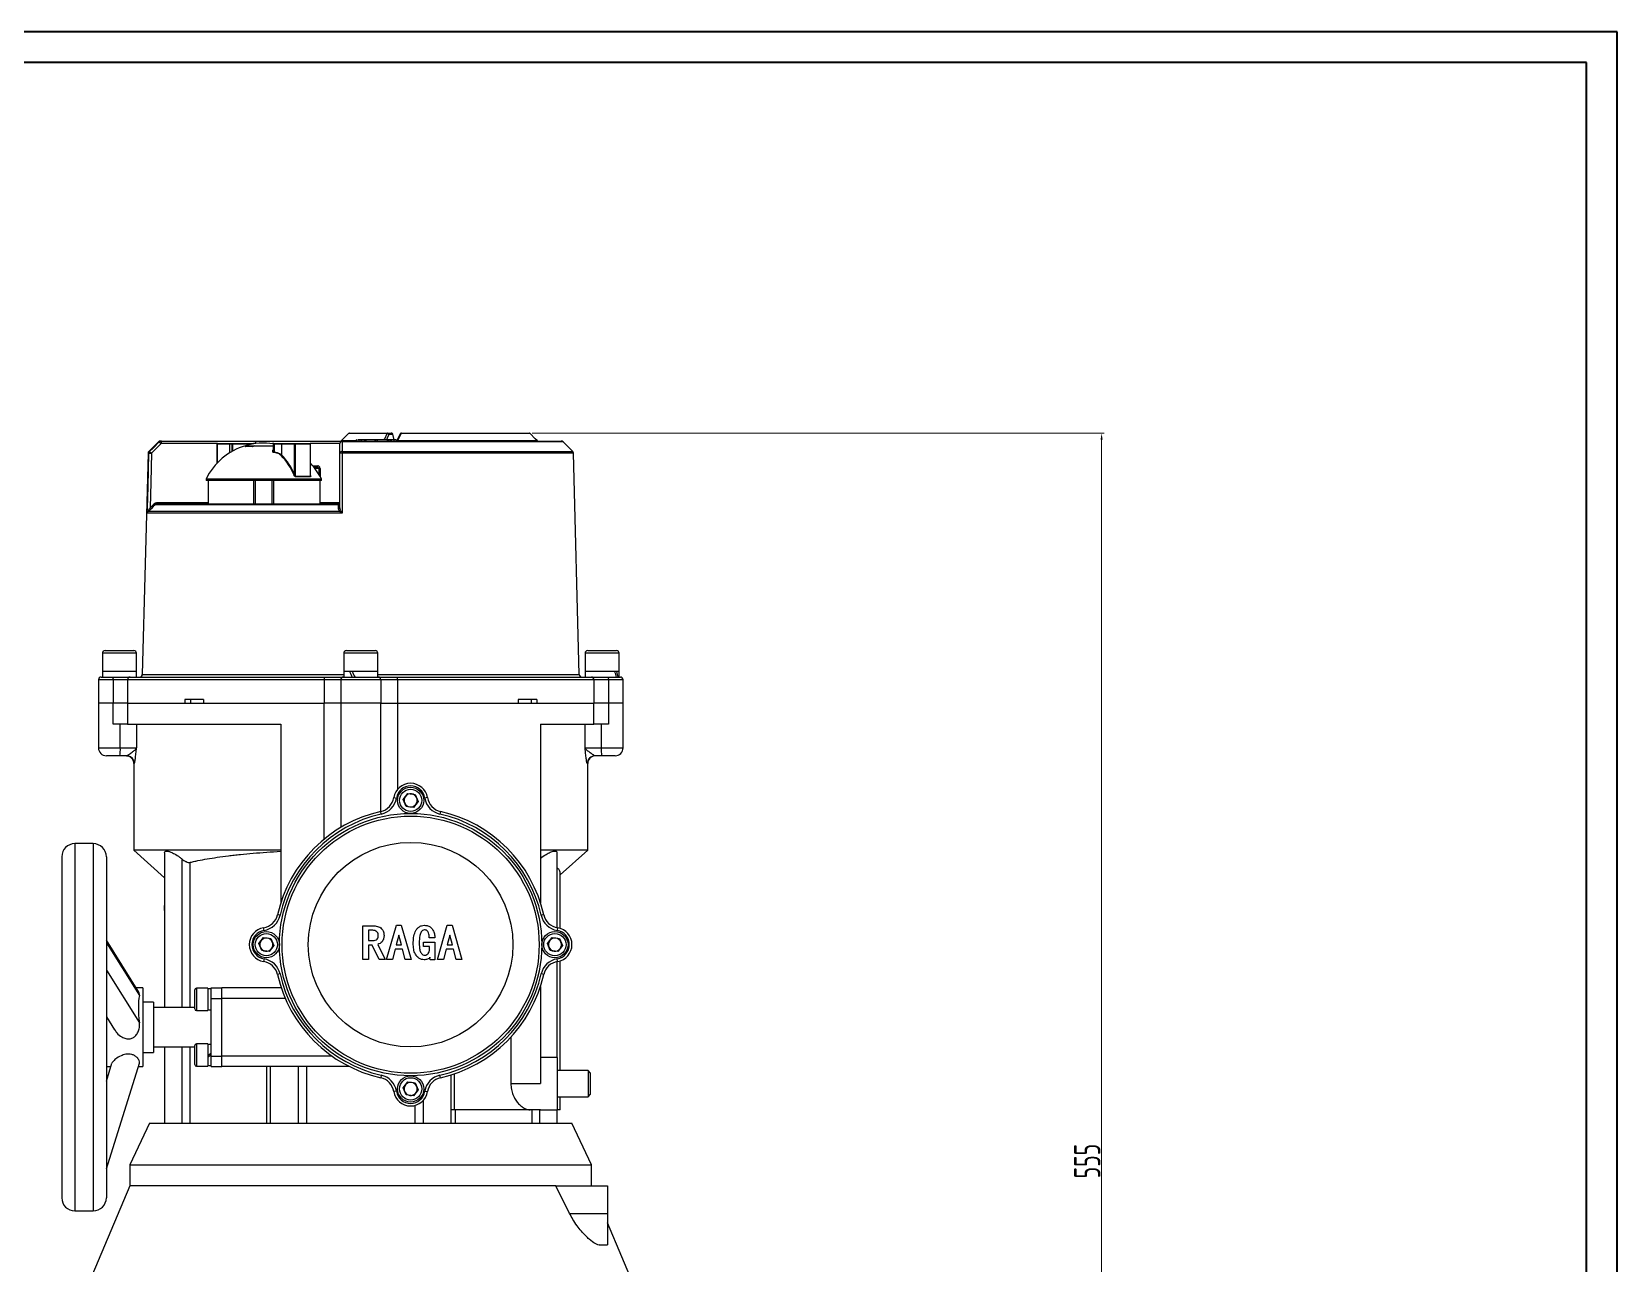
# Model space of a CAD drawing. Header units: millimetres. Extents: x 284 to 3312, y -237 to 1155.
# Drawn here: x 2708 to 3312, y 685 to 1155 of the extents above; entities that cross this region are included whole.
import ezdxf

# ---------------------------------------------------------------- set-up
doc = ezdxf.new("R2010")
doc.units = ezdxf.units.MM
for name, color, linetype, lineweight in [('AM_BOR', 7, 'Continuous', 50), ('标注', 3, 'Continuous', 13), ('粗实线', 7, 'Continuous', 40)]:
    doc.layers.add(name, color=color, linetype=linetype, lineweight=lineweight)
doc.styles.add('工程字', font='gbenor.shx', dxfattribs={"width": 0.707, "bigfont": 'hztxt.shx'})
doc.dimstyles.new('AM_GB$0', dxfattribs={"dimtxt": 3.5, "dimasz": 2.5, "dimexe": 1, "dimexo": 1, "dimgap": 0.5, "dimtad": 1, "dimdsep": 46, "dimtxsty": '工程字', "dimcen": 0, "dimclrd": 256, "dimclre": 256, "dimclrt": 2, "dimadec": 0, "dimazin": 2, "dimtp": 0.1, "dimtm": 0.1, "dimtfac": 0.71, "dimtmove": 0, "dimatfit": 3, "dimfxl": 0, "dimlwd": -1, "dimlwe": -1, "dimarcsym": 0})

# ---------------------------------------------------------------- blocks, each defined once
blk = doc.blocks.new('rja1')
at = {"layer": '粗实线'}
for p, q in [((2694.33, 1073), (1854.33, 1073)), ((2694.33, 479), (2694.33, 1073)), ((2689.33, 1068), (1879.33, 1068)), ((2689.33, 484), (2689.33, 1068))]:
    blk.add_line(p, q, dxfattribs=at)
blk = doc.blocks.new('*D21')
at = {"layer": 'Defpoints', "color": 0}
for p in [(2897.8, 1002.3), (3046.45, 447.33), (3115.87, 447.33)]:
    blk.add_point(p, dxfattribs=at)
at = {"layer": '标注', "transparency": 16777216}
for p, q in [((2898.8, 1002.3), (3116.87, 1002.3)), ((3115.87, 999.8), (3115.87, 449.83)), ((3047.45, 447.33), (3116.87, 447.33))]:
    blk.add_line(p, q, dxfattribs=at)
for points in [[(3115.46, 999.8), (3116.29, 999.8), (3115.87, 1002.3)], [(3115.46, 449.83), (3116.29, 449.83), (3115.87, 447.33)]]:
    blk.add_solid(points, dxfattribs=at)
at = {"layer": '标注', "color": 2, "transparency": 16777216, "insert": (3110.37, 724.82), "char_height": 3.5, "attachment_point": 5, "rotation": 90, "style": '工程字'}
blk.add_mtext('{\\H2.85714x;555}', dxfattribs=at)

msp = doc.modelspace()

# ---------------------------------------------------------------- linework, layer by layer
at = {"color": 7, "linetype": 'Continuous', "lineweight": 25}
for p, q in [((2756.327, 999.041), (2752.659, 995.374)), ((2756.651, 999.041), (2756.327, 999.041)), ((2756.651, 999.041), (2757.355, 998.334)), ((2757.034, 999.334), (2757.355, 999.334)), ((2757.355, 999.334), (2757.355, 998.334)), ((2757.355, 999.334), (2793.452, 999.334)), ((2778.802, 998.334), (2757.355, 998.334)), ((2778.602, 998.134), (2778.602, 990.834)), ((2778.602, 998.134), (2778.66, 998.134)), ((2783.593, 998.134), (2778.66, 998.134)), ((2778.66, 998.134), (2778.66, 990.896)), ((2778.802, 998.334), (2783.734, 998.334)), ((2783.415, 998.372), (2783.415, 998.334)), ((2783.593, 994.906), (2783.593, 998.134)), ((2784.355, 998.134), (2783.593, 998.134)), ((2783.734, 998.334), (2784.555, 998.334)), ((2784.355, 998.134), (2784.355, 995.357)), ((2784.355, 998.134), (2784.549, 998.134)), ((2784.549, 998.134), (2784.549, 995.412)), ((2791.928, 998.134), (2784.549, 998.134)), ((2784.555, 998.334), (2792.585, 998.334)), ((2785.036, 998.372), (2785.036, 998.334)), ((2785.361, 998.334), (2785.361, 998.372)), ((2787.023, 998.334), (2787.023, 998.372)), ((2789.452, 997.534), (2789.452, 997.531)), ((2789.452, 997.534), (2800.119, 997.534)), ((2789.452, 997.531), (2790.295, 997.531)), ((2790.295, 997.199), (2790.295, 997.531)), ((2793.167, 998.334), (2792.585, 998.334)), ((2793.123, 997.531), (2800.119, 997.531)), ((2793.452, 999.334), (2826.452, 999.334)), ((2793.452, 998.371), (2793.452, 999.334)), ((2800.319, 998.334), (2799.738, 998.334)), ((2800.119, 998.134), (2800.119, 995.542)), ((2800.123, 998.134), (2800.119, 998.134)), ((2800.123, 995.412), (2800.123, 998.134)), ((2800.123, 998.134), (2800.376, 998.134)), ((2800.319, 998.334), (2800.323, 998.334)), ((2800.323, 998.334), (2803.442, 998.334)), ((2800.376, 998.134), (2800.376, 995.109)), ((2803.301, 998.134), (2800.376, 998.134)), ((2808.234, 998.134), (2803.301, 998.134)), ((2803.301, 993.954), (2803.301, 998.134)), ((2803.442, 998.334), (2808.375, 998.334)), ((2804.111, 998.372), (2804.111, 998.334)), ((2804.644, 998.334), (2804.644, 998.372)), ((2805.06, 998.372), (2805.06, 998.334)), ((2806.986, 998.372), (2806.986, 998.334)), ((2807.331, 998.334), (2807.331, 998.372)), ((2808.234, 986.422), (2808.234, 998.134)), ((2808.234, 998.134), (2808.487, 998.134)), ((2808.375, 998.334), (2814.103, 998.334)), ((2814.268, 998.134), (2808.487, 998.134)), ((2808.487, 998.134), (2808.487, 985.851)), ((2808.608, 998.334), (2808.608, 998.372)), ((2808.701, 998.372), (2808.701, 998.334)), ((2811.069, 998.334), (2811.069, 998.372)), ((2825.452, 998.334), (2814.103, 998.334)), ((2814.268, 985.851), (2814.268, 998.134)), ((2814.268, 998.134), (2814.303, 998.134)), ((2814.303, 985.982), (2814.303, 998.134)), ((2825.452, 994.667), (2825.452, 998.334)), ((2828.806, 1002.188), (2826.099, 999.481)), ((2826.099, 999.481), (2831.665, 999.481)), ((2910.577, 999.041), (2826.387, 999.041)), ((2826.452, 999.334), (2909.87, 999.334)), ((2843.571, 1002.188), (2828.806, 1002.188)), ((2829.159, 1002.334), (2843.773, 1002.334)), ((2831.665, 999.834), (2831.665, 999.334)), ((2831.844, 999.834), (2831.665, 999.834)), ((2832.303, 999.834), (2832.303, 999.334)), ((2833.069, 999.834), (2833.069, 999.334)), ((2833.771, 999.834), (2833.069, 999.834)), ((2833.771, 999.834), (2833.771, 999.334)), ((2834.793, 999.834), (2833.771, 999.834)), ((2834.793, 999.834), (2834.793, 999.334)), ((2835.175, 999.834), (2834.793, 999.834)), ((2835.175, 999.834), (2835.175, 999.334)), ((2835.431, 999.834), (2835.175, 999.834)), ((2835.431, 999.834), (2835.431, 999.334)), ((2835.495, 999.834), (2835.44, 999.834)), ((2838.75, 999.834), (2838.75, 999.334)), ((2839.069, 999.834), (2839.069, 999.334)), ((2839.707, 999.834), (2839.069, 999.834)), ((2839.707, 999.834), (2839.707, 999.334)), ((2843.473, 999.834), (2839.707, 999.834)), ((2841.652, 999.897), (2841.652, 999.834)), ((2843.473, 999.834), (2843.473, 999.334)), ((2843.773, 1002.334), (2845.066, 1002.334)), ((2843.856, 999.834), (2843.856, 999.334)), ((2844.558, 999.834), (2843.856, 999.834)), ((2845.652, 1001.834), (2844.206, 1001.834)), ((2844.558, 999.834), (2844.558, 999.334)), ((2845.005, 999.834), (2844.558, 999.834)), ((2845.005, 999.834), (2845.005, 999.334)), ((2846.12, 999.834), (2845.652, 1001.834)), ((2846.142, 999.88), (2845.674, 1001.88)), ((2846.026, 999.834), (2846.026, 999.334)), ((2846.919, 999.834), (2846.026, 999.834)), ((2846.157, 999.834), (2846.145, 999.88)), ((2846.919, 999.834), (2846.919, 999.334)), ((2848.524, 1002.056), (2847.301, 999.618)), ((2847.46, 999.481), (2900.683, 999.481)), ((2897.966, 1002.188), (2848.82, 1002.188)), ((2848.97, 1002.334), (2897.614, 1002.334)), ((2897.966, 1002.189), (2897.966, 1002.188)), ((2914.245, 995.374), (2910.577, 999.041)), ((2752.367, 994.693), (2750.157, 910.308)), ((2752.677, 994.693), (2752.367, 994.693)), ((2752.659, 995.374), (2752.969, 995.374)), ((2752.677, 994.693), (2753.673, 994.667)), ((2752.969, 995.374), (2753.673, 994.667)), ((2800.125, 995.704), (2800.123, 995.412)), ((2825.452, 973.859), (2825.452, 994.667)), ((2914.538, 994.693), (2826.365, 994.693)), ((2826.39, 995.374), (2914.245, 995.374)), ((2916.747, 910.308), (2914.538, 994.693)), ((2808.487, 985.851), (2814.268, 985.851)), ((2814.288, 985.755), (2808.501, 985.755)), ((2815.1, 989.834), (2817.018, 989.834)), ((2815.602, 989.334), (2816.65, 989.334)), ((2817.531, 988.834), (2815.99, 988.834)), ((2817.531, 988.834), (2817.913, 988.834)), ((2817.531, 986.54), (2817.531, 988.834)), ((2817.913, 988.834), (2817.913, 985.872)), ((2774.452, 984.834), (2774.452, 984.334)), ((2780.896, 984.834), (2774.452, 984.834)), ((2780.896, 984.334), (2774.452, 984.334)), ((2775.281, 984.334), (2775.281, 975.334)), ((2775.289, 984.334), (2775.289, 975.334)), ((2818.452, 984.834), (2780.896, 984.834)), ((2818.452, 984.334), (2780.896, 984.334)), ((2792.664, 975.334), (2792.664, 984.334)), ((2793.252, 984.334), (2793.252, 975.334)), ((2799.652, 975.334), (2799.652, 984.334)), ((2800.24, 984.334), (2800.24, 975.334)), ((2817.952, 975.334), (2817.952, 984.334)), ((2818.452, 984.334), (2818.452, 984.834)), ((2753.126, 973.859), (2754.671, 975.395)), ((2753.126, 973.859), (2753.478, 973.506)), ((2754.671, 975.395), (2755.022, 975.041)), ((2824.99, 975.041), (2755.022, 975.041)), ((2755.738, 975.834), (2755.738, 975.334)), ((2755.738, 975.834), (2775.281, 975.834)), ((2755.738, 975.334), (2824.952, 975.334)), ((2817.913, 975.834), (2825.452, 975.834)), ((2826.365, 971.855), (2752.077, 971.855)), ((2752.465, 972.536), (2825.358, 972.536)), ((2735.952, 919.434), (2741.452, 919.434)), ((2741.452, 919.434), (2746.952, 919.434)), ((2827.952, 919.434), (2838.952, 919.434)), ((2919.952, 919.434), (2930.952, 919.434)), ((2734.952, 918.434), (2734.952, 911.434)), ((2741.452, 918.434), (2734.952, 918.434)), ((2747.952, 918.434), (2741.452, 918.434)), ((2747.952, 911.434), (2747.952, 918.434)), ((2826.952, 918.434), (2826.952, 911.434)), ((2839.952, 918.434), (2826.952, 918.434)), ((2839.952, 911.434), (2839.952, 918.434)), ((2918.952, 918.434), (2918.952, 911.434)), ((2931.952, 918.434), (2918.952, 918.434)), ((2931.952, 911.434), (2931.952, 918.434)), ((2733.452, 908.334), (2733.452, 899.334)), ((2739.05, 908.334), (2733.452, 908.334)), ((2734.452, 909.334), (2739.35, 909.334)), ((2741.452, 911.434), (2734.952, 911.434)), ((2735.012, 911.434), (2735.012, 909.334)), ((2744.55, 908.334), (2739.05, 908.334)), ((2739.05, 908.334), (2739.05, 899.334)), ((2739.35, 909.334), (2745.538, 909.334)), ((2747.952, 911.434), (2741.452, 911.434)), ((2819.436, 908.334), (2744.55, 908.334)), ((2744.55, 908.334), (2744.55, 899.334)), ((2745.538, 909.334), (2819.592, 909.334)), ((2747.892, 909.334), (2747.892, 911.434)), ((2750.157, 910.308), (2827.012, 910.308)), ((2825.821, 908.334), (2819.436, 908.334)), ((2819.436, 908.334), (2819.436, 899.334)), ((2819.592, 909.334), (2826.775, 909.334)), ((2841.083, 908.334), (2825.821, 908.334)), ((2825.821, 908.334), (2825.821, 899.334)), ((2826.775, 909.334), (2840.129, 909.334)), ((2839.952, 911.434), (2826.952, 911.434)), ((2827.012, 911.434), (2827.012, 909.334)), ((2839.892, 909.334), (2839.892, 911.434)), ((2839.892, 910.308), (2916.747, 910.308)), ((2840.129, 909.334), (2847.312, 909.334)), ((2841.083, 908.334), (2841.083, 899.334)), ((2847.468, 908.334), (2841.083, 908.334)), ((2847.312, 909.334), (2921.366, 909.334)), ((2847.468, 908.334), (2847.468, 899.334)), ((2922.354, 908.334), (2847.468, 908.334)), ((2931.952, 911.434), (2918.952, 911.434)), ((2919.012, 911.434), (2919.012, 909.334)), ((2921.366, 909.334), (2927.554, 909.334)), ((2922.354, 908.334), (2922.354, 899.334)), ((2927.854, 908.334), (2922.354, 908.334)), ((2927.554, 909.334), (2932.452, 909.334)), ((2927.854, 908.334), (2927.854, 899.334)), ((2933.452, 908.334), (2927.854, 908.334)), ((2931.892, 909.334), (2931.892, 911.434)), ((2933.452, 899.334), (2933.452, 908.334)), ((2766.375, 900.834), (2766.375, 899.334)), ((2773.446, 900.834), (2766.375, 900.834)), ((2768.5, 900.834), (2768.5, 899.334)), ((2773.446, 900.834), (2773.446, 899.334)), ((2893.458, 900.834), (2893.458, 899.334)), ((2900.529, 900.834), (2893.458, 900.834)), ((2898.404, 900.834), (2898.404, 899.334)), ((2900.529, 900.834), (2900.529, 899.334)), ((2733.452, 899.334), (2733.452, 882.334)), ((2739.05, 899.334), (2733.452, 899.334)), ((2744.55, 899.334), (2739.05, 899.334)), ((2739.05, 891.334), (2739.05, 899.334)), ((2744.55, 899.334), (2766.375, 899.334)), ((2744.55, 899.334), (2744.55, 891.334)), ((2744.55, 899.334), (2819.436, 899.334)), ((2773.446, 899.334), (2819.436, 899.334)), ((2825.821, 899.334), (2819.436, 899.334)), ((2819.436, 847.508), (2819.436, 899.334)), ((2841.083, 899.334), (2825.821, 899.334)), ((2825.821, 899.334), (2825.821, 851.997)), ((2841.083, 899.334), (2847.468, 899.334)), ((2841.083, 858.076), (2841.083, 899.334)), ((2847.468, 899.334), (2893.458, 899.334)), ((2847.468, 899.334), (2922.354, 899.334)), ((2847.468, 899.334), (2847.468, 866.507)), ((2900.529, 899.334), (2922.354, 899.334)), ((2927.854, 899.334), (2922.354, 899.334)), ((2922.354, 891.334), (2922.354, 899.334)), ((2933.452, 899.334), (2927.854, 899.334)), ((2927.854, 899.334), (2927.854, 891.334)), ((2933.452, 882.334), (2933.452, 899.334)), ((2744.55, 891.334), (2739.05, 891.334)), ((2741.774, 882.334), (2741.774, 891.334)), ((2744.55, 891.334), (2802.952, 891.334)), ((2747.947, 891.334), (2747.947, 882.334)), ((2802.952, 891.334), (2802.952, 823.264)), ((2901.952, 891.334), (2901.952, 823.264)), ((2901.952, 891.334), (2922.354, 891.334)), ((2918.957, 882.334), (2918.957, 891.334)), ((2927.854, 891.334), (2922.354, 891.334)), ((2925.13, 891.334), (2925.13, 882.334)), ((2733.452, 882.334), (2741.774, 882.334)), ((2741.654, 879.334), (2736.452, 879.334)), ((2744.105, 879.334), (2741.654, 879.334)), ((2741.774, 882.334), (2747.947, 882.334)), ((2918.957, 882.334), (2925.13, 882.334)), ((2925.251, 879.334), (2922.799, 879.334)), ((2925.13, 882.334), (2933.452, 882.334)), ((2930.452, 879.334), (2925.251, 879.334)), ((2746.952, 876.334), (2746.952, 843.334)), ((2747.1, 876.334), (2746.952, 876.334)), ((2919.952, 876.334), (2919.804, 876.334)), ((2919.952, 843.334), (2919.952, 876.334)), ((2849.59, 862.714), (2851.35, 865.002)), ((2851.35, 865.002), (2854.212, 864.623)), ((2854.212, 864.623), (2855.314, 861.955)), ((2846.036, 863.372), (2847.023, 863.212)), ((2850.693, 860.046), (2849.59, 862.714)), ((2853.555, 859.666), (2850.693, 860.046)), ((2855.314, 861.955), (2853.555, 859.666)), ((2858.869, 863.372), (2857.882, 863.212)), ((2841.264, 857.092), (2841.045, 858.068)), ((2863.86, 858.068), (2863.64, 857.092)), ((2719.452, 840.834), (2719.452, 775.834)), ((2731.452, 845.834), (2724.452, 845.834)), ((2724.452, 845.834), (2724.452, 775.834)), ((2731.452, 845.834), (2731.452, 775.834)), ((2736.452, 840.834), (2736.452, 775.834)), ((2746.952, 843.334), (2758.623, 832.854)), ((2802.952, 843.334), (2746.952, 843.334)), ((2758.623, 842.236), (2758.623, 783.334)), ((2919.952, 843.334), (2901.952, 843.334)), ((2908.281, 813.788), (2908.281, 842.248)), ((2909.452, 833.906), (2919.952, 843.334)), ((2765.278, 840.004), (2765.278, 783.334)), ((2768.231, 838.648), (2768.231, 783.334)), ((2909.452, 813.519), (2909.452, 834.822)), ((2802.695, 818.522), (2801.719, 818.742)), ((2903.186, 818.742), (2902.21, 818.522)), ((2794.59, 807.714), (2796.35, 810.002)), ((2796.35, 810.002), (2799.212, 809.623)), ((2796.574, 812.764), (2796.415, 813.751)), ((2834.195, 801.701), (2834.195, 814.55)), ((2834.195, 814.55), (2838.026, 814.55)), ((2837.659, 812.81), (2836.404, 812.81)), ((2836.404, 812.81), (2836.404, 808.85)), ((2843.318, 801.701), (2847.016, 814.696)), ((2847.962, 810.882), (2846.989, 807.316)), ((2847.016, 814.696), (2848.908, 814.696)), ((2848.944, 807.316), (2847.962, 810.882)), ((2848.908, 814.696), (2852.618, 801.701)), ((2862.734, 801.701), (2866.432, 814.696)), ((2867.377, 810.882), (2866.404, 807.316)), ((2866.432, 814.696), (2868.324, 814.696)), ((2868.36, 807.316), (2867.377, 810.882)), ((2868.324, 814.696), (2872.033, 801.701)), ((2904.59, 807.714), (2906.35, 810.002)), ((2906.35, 810.002), (2909.212, 809.623)), ((2908.49, 813.751), (2908.33, 812.764)), ((2748.851, 789.274), (2736.452, 809.091)), ((2736.452, 808.037), (2749.049, 787.904)), ((2795.693, 805.046), (2794.59, 807.714)), ((2798.555, 804.666), (2795.693, 805.046)), ((2800.314, 806.955), (2798.555, 804.666)), ((2799.212, 809.623), (2800.314, 806.955)), ((2836.404, 808.85), (2838.098, 808.85)), ((2837.841, 807.109), (2836.404, 807.109)), ((2836.404, 807.109), (2836.404, 801.701)), ((2840.472, 801.701), (2837.841, 807.109)), ((2839.912, 807.404), (2842.689, 801.701)), ((2846.575, 805.573), (2845.552, 801.701)), ((2849.35, 805.573), (2846.575, 805.573)), ((2846.989, 807.316), (2848.944, 807.316)), ((2850.373, 801.701), (2849.35, 805.573)), ((2857.411, 806.596), (2857.411, 808.339)), ((2857.411, 808.339), (2861.666, 808.339)), ((2859.675, 806.596), (2857.411, 806.596)), ((2861.666, 809.886), (2859.529, 809.886)), ((2859.675, 805.97), (2859.675, 806.596)), ((2861.666, 808.339), (2861.666, 801.555)), ((2865.991, 805.573), (2864.967, 801.701)), ((2868.765, 805.573), (2865.991, 805.573)), ((2866.404, 807.316), (2868.36, 807.316)), ((2869.788, 801.701), (2868.765, 805.573)), ((2905.693, 805.046), (2904.59, 807.714)), ((2908.555, 804.666), (2905.693, 805.046)), ((2910.314, 806.955), (2908.555, 804.666)), ((2909.212, 809.623), (2910.314, 806.955)), ((2796.574, 801.905), (2796.415, 800.918)), ((2836.404, 801.701), (2834.195, 801.701)), ((2842.689, 801.701), (2840.472, 801.701)), ((2845.552, 801.701), (2843.318, 801.701)), ((2852.618, 801.701), (2850.373, 801.701)), ((2859.929, 801.555), (2859.802, 802.578)), ((2861.666, 801.555), (2859.929, 801.555)), ((2864.967, 801.701), (2862.734, 801.701)), ((2872.033, 801.701), (2869.788, 801.701)), ((2908.281, 764.334), (2908.281, 800.88)), ((2908.49, 800.918), (2908.33, 801.905)), ((2909.452, 759.334), (2909.452, 801.15)), ((2736.452, 797.645), (2749.049, 777.512)), ((2802.695, 796.146), (2801.719, 795.927)), ((2903.186, 795.927), (2902.21, 796.146)), ((2750.403, 790.834), (2747.875, 790.834)), ((2750.403, 790.834), (2750.403, 775.834)), ((2770.152, 782.816), (2770.152, 790.066)), ((2775.152, 790.691), (2770.777, 790.691)), ((2770.777, 790.691), (2770.777, 782.191)), ((2775.152, 790.691), (2775.152, 782.191)), ((2776.452, 790.441), (2775.152, 790.441)), ((2776.452, 786.834), (2776.452, 790.834)), ((2776.452, 790.834), (2780.452, 790.834)), ((2776.452, 764.834), (2776.452, 786.834)), ((2776.452, 786.834), (2780.452, 786.834)), ((2780.452, 786.834), (2780.452, 790.834)), ((2803.139, 790.834), (2780.452, 790.834)), ((2780.452, 764.834), (2780.452, 786.834)), ((2804.664, 786.834), (2780.452, 786.834)), ((2901.952, 791.405), (2901.952, 754.334)), ((2736.452, 779.846), (2739.56, 774.878)), ((2754.452, 785.396), (2750.403, 785.396)), ((2754.452, 785.396), (2754.452, 775.834)), ((2770.152, 783.334), (2754.452, 783.334)), ((2770.777, 782.191), (2775.152, 782.191)), ((2775.152, 782.441), (2776.452, 782.441)), ((2719.452, 775.834), (2719.452, 710.834)), ((2724.452, 775.834), (2724.452, 705.834)), ((2731.452, 775.834), (2731.452, 705.834)), ((2736.452, 775.834), (2736.452, 710.834)), ((2750.403, 775.834), (2750.403, 760.834)), ((2754.452, 775.834), (2754.452, 766.273)), ((2754.452, 768.334), (2770.152, 768.334)), ((2758.623, 768.334), (2758.623, 739.334)), ((2765.278, 768.334), (2765.278, 739.334)), ((2768.231, 768.334), (2768.231, 739.334)), ((2770.152, 761.603), (2770.152, 768.853)), ((2775.152, 769.478), (2770.777, 769.478)), ((2770.777, 769.478), (2770.777, 760.978)), ((2775.152, 769.478), (2775.152, 760.978)), ((2776.452, 769.228), (2775.152, 769.228)), ((2890.689, 772.093), (2890.689, 754.334)), ((2736.452, 755.313), (2738.571, 762.087)), ((2736.452, 721.821), (2749.049, 762.087)), ((2750.403, 766.273), (2754.452, 766.273)), ((2775.152, 765.228), (2776.452, 765.978)), ((2776.452, 765.228), (2775.152, 764.477)), ((2776.452, 764.834), (2780.452, 764.834)), ((2776.452, 760.834), (2776.452, 764.834)), ((2780.452, 760.834), (2780.452, 764.834)), ((2822.49, 764.834), (2780.452, 764.834)), ((2908.452, 764.334), (2901.952, 764.334)), ((2908.452, 754.334), (2908.452, 764.334)), ((2736.452, 760.834), (2738.18, 760.834)), ((2748.658, 760.834), (2750.403, 760.834)), ((2770.777, 760.978), (2775.152, 760.978)), ((2775.152, 761.228), (2776.452, 761.228)), ((2776.452, 760.834), (2780.452, 760.834)), ((2829.177, 760.834), (2780.452, 760.834)), ((2797.446, 760.834), (2797.446, 739.334)), ((2798.942, 760.834), (2798.942, 739.334)), ((2809.622, 760.834), (2809.622, 739.334)), ((2812.794, 760.834), (2812.794, 739.334)), ((2841.264, 757.577), (2841.045, 756.601)), ((2863.86, 756.601), (2863.64, 757.577)), ((2867.962, 744.334), (2867.962, 757.701)), ((2869.025, 758.046), (2869.025, 744.334)), ((2920.14, 759.334), (2908.452, 759.334)), ((2920.952, 758.522), (2920.14, 759.334)), ((2920.14, 759.334), (2920.14, 749.334)), ((2920.952, 758.522), (2920.952, 750.146)), ((2847.023, 751.456), (2846.036, 751.297)), ((2849.59, 752.714), (2851.35, 755.002)), ((2850.693, 750.046), (2849.59, 752.714)), ((2853.555, 749.666), (2850.693, 750.046)), ((2851.35, 755.002), (2854.212, 754.623)), ((2855.314, 751.955), (2853.555, 749.666)), ((2854.212, 754.623), (2855.314, 751.955)), ((2857.882, 751.456), (2858.869, 751.297)), ((2890.689, 754.334), (2901.952, 754.334)), ((2908.452, 744.334), (2908.452, 754.334)), ((2920.14, 749.334), (2920.952, 750.146)), ((2854.11, 746.049), (2854.11, 739.334)), ((2857.282, 747.984), (2857.282, 739.334)), ((2867.962, 739.334), (2867.962, 744.334)), ((2869.025, 744.334), (2867.962, 744.334)), ((2898.074, 744.334), (2869.025, 744.334)), ((2869.459, 744.334), (2869.459, 739.334)), ((2901.952, 744.334), (2898.074, 744.334)), ((2898.673, 744.334), (2898.673, 739.334)), ((2901.627, 744.334), (2901.627, 739.334)), ((2901.952, 744.334), (2908.452, 744.334)), ((2908.281, 739.334), (2908.281, 744.334)), ((2908.452, 749.334), (2920.14, 749.334)), ((2909.452, 744.334), (2908.452, 744.334)), ((2909.452, 744.334), (2909.452, 749.334)), ((2752.952, 739.334), (2745.452, 723.334)), ((2752.952, 739.334), (2913.952, 739.334)), ((2921.452, 723.334), (2913.952, 739.334)), ((2745.452, 723.334), (2745.452, 715.334)), ((2745.452, 723.334), (2921.452, 723.334)), ((2921.452, 715.334), (2921.452, 723.334)), ((2745.452, 715.334), (2728.452, 675.334)), ((2907.85, 715.334), (2745.452, 715.334)), ((2913.078, 704.834), (2907.85, 715.334)), ((2907.85, 715.334), (2927.452, 715.334)), ((2927.452, 715.334), (2927.452, 704.834)), ((2724.452, 705.834), (2731.452, 705.834)), ((2913.078, 704.834), (2927.452, 704.834)), ((2927.452, 704.834), (2927.452, 692.834)), ((2938.452, 675.334), (2927.452, 701.217)), ((2924.509, 692.834), (2927.452, 692.834))]:
    msp.add_line(p, q, dxfattribs=at)
at = {"color": 7, "linetype": 'Continuous', "lineweight": 25, "flags": 128}
for points in [[(2752.969, 995.374), (2754.386, 996.785), (2756.651, 999.041)], [(2757.355, 998.334), (2755.564, 996.551), (2753.673, 994.667)], [(2808.487, 998.134), (2808.485, 998.173), (2808.478, 998.211), (2808.468, 998.245), (2808.454, 998.276), (2808.437, 998.301), (2808.418, 998.319), (2808.397, 998.33), (2808.375, 998.334)], [(2826.387, 999.041), (2826.389, 997.63), (2826.39, 995.374)], [(2842.391, 999.834), (2842.568, 1000.187), (2843.571, 1002.188)], [(2844.206, 1001.834), (2843.517, 1000.461), (2843.203, 999.834)], [(2845.596, 1002.066), (2845.596, 1002.067), (2845.596, 1002.067)], [(2848.82, 1002.188), (2848.465, 1001.482), (2847.46, 999.481)], [(2900.683, 999.481), (2899.974, 1000.187), (2897.966, 1002.188)], [(2752.077, 971.855), (2752.129, 973.854), (2752.34, 981.851), (2752.677, 994.693)], [(2753.673, 994.667), (2753.383, 983.649), (2753.126, 973.859)], [(2826.365, 994.693), (2826.365, 992.694), (2826.365, 984.696), (2826.365, 971.855)], [(2755.022, 975.041), (2754.313, 974.336), (2753.478, 973.506)], [(2824.989, 973.506), (2824.99, 974.211), (2824.99, 975.041)], [(2739.05, 908.334), (2739.056, 908.529), (2739.073, 908.717), (2739.101, 908.89), (2739.138, 909.041), (2739.183, 909.166), (2739.235, 909.258), (2739.292, 909.315), (2739.35, 909.334)], [(2927.554, 909.334), (2927.613, 909.315), (2927.669, 909.258), (2927.721, 909.166), (2927.766, 909.041), (2927.804, 908.89), (2927.832, 908.717), (2927.849, 908.529), (2927.854, 908.334)], [(2744.105, 879.334), (2744.69, 879.277), (2744.7, 879.275)]]:
    msp.add_lwpolyline(points, dxfattribs=at)
at = {"color": 7, "linetype": 'Continuous', "lineweight": 25}
for centre, radius in [((2852.452, 862.334), 5), ((2852.452, 862.334), 4.25), ((2852.452, 807.334), 50), ((2852.452, 807.334), 49), ((2852.452, 807.334), 39), ((2797.452, 807.334), 5), ((2797.452, 807.334), 4.25), ((2907.452, 807.334), 5), ((2907.452, 807.334), 4.25), ((2852.452, 752.334), 5), ((2852.452, 752.334), 4.25)]:
    msp.add_circle(centre, radius, dxfattribs=at)
for centre, radius, start, end in [((2757.034, 998.334), 1, 90, 135), ((2757.356, 998.341), 0.994, 90.020994, 135.149951), ((2796.452, 974.052), 24.5, 106.60155, 153.891094), ((2778.802, 998.134), 0.2, 90, 180), ((2778.837, 998.159), 0.179, 101.421754, 188.049467), ((2783.77, 998.159), 0.179, 101.421754, 188.049467), ((2784.555, 998.134), 0.2, 90, 180), ((2786.248, 998.184), 1.7, 174.936261, 181.684003), ((2795.509, 984.635), 13.911, 112.016625, 116.138346), ((2796.452, 974.056), 24.5, 81.262972, 106.60155), ((2798.338, 984.635), 13.911, 112.016625, 116.138346), ((2792.585, 998.134), 0.2, 43.230273, 90), ((2800.319, 998.134), 0.2, 90, 180), ((2800.323, 998.134), 0.2, 90.012476, 180.01247), ((2800.15, 998.181), 0.232, 348.43887, 41.540811), ((2803.478, 998.159), 0.179, 101.421754, 188.049467), ((2808.41, 998.159), 0.179, 101.421754, 188.049467), ((2814.103, 998.134), 0.2, 0, 90), ((2814.084, 998.15), 0.185, 355.15009, 84.14406), ((2826.452, 998.334), 1, 90, 180), ((2826.308, 998.174), 0.871, 84.798353, 169.386008), ((2825.745, 999.834), 0.5, 270, 315), ((2826.92, 999.077), 0.534, 151.209828, 183.850178), ((2829.159, 1001.834), 0.5, 90, 135), ((2843.799, 1002.086), 0.25, 95.796738, 155.848426), ((2843.587, 1001.468), 0.72, 30.568153, 91.284489), ((2843.737, 1001.866), 0.47, 356.188739, 85.59805), ((2845.57, 1002.069), 0.0267, 300.127345, 354.476916), ((2845.627, 1001.874), 0.0469, 302.413252, 9.042844), ((2846.094, 999.874), 0.0477, 302.802492, 6.727677), ((2846.847, 999.834), 0.5, 278.293453, 334.150396), ((2847.267, 999.528), 0.198, 281.990731, 346.115531), ((2848.768, 1001.901), 0.292, 79.711406, 147.613407), ((2848.97, 1001.834), 0.5, 90, 153.346813), ((2849.012, 1002.142), 0.197, 102.336479, 166.552873), ((2897.614, 1001.834), 0.5, 45.110043, 90), ((2897.613, 1001.837), 0.497, 44.863294, 89.98087), ((2901.035, 999.832), 0.498, 224.882642, 269.983589), ((2909.87, 998.334), 1, 45, 90), ((2753.367, 994.667), 1, 135, 178.5), ((2753.679, 994.667), 1.002, 135.134961, 178.524198), ((2790.795, 985.606), 11.604, 82.99964, 97.00036), ((2799.928, 995.431), 0.196, 260.149346, 354.210677), ((2800.843, 995.081), 0.467, 176.535115, 197.735035), ((2803.027, 994.088), 0.305, 284.940424, 333.989685), ((2786.743, 977.741), 22.921, 21.984077, 44.452467), ((2786.806, 977.771), 23.108, 21.984077, 44.452467), ((2826.309, 994.505), 0.872, 84.664271, 169.345593), ((2826.15, 986.267), 8.428, 88.538198, 94.747752), ((2834.844, 994.715), 8.479, 175.546526, 180.152268), ((2913.538, 994.667), 1, 1.5, 45), ((2807.931, 986.807), 0.49, 277.878791, 308.170429), ((2808.818, 985.849), 0.331, 179.721364, 196.479813), ((2814.502, 985.85), 0.233, 179.819548, 203.977453), ((2796.452, 974.052), 24.5, 26.108906, 43.231905), ((2816.573, 989.777), 0.45, 279.950034, 7.310705), ((2824.952, 975.834), 0.5, 270, 0), ((2825.025, 973.938), 0.434, 265.236733, 349.519462), ((2825.026, 975.474), 0.434, 265.302706, 349.539712), ((2752.168, 972.689), 0.334, 332.618827, 34.96136), ((2825.016, 973.216), 0.761, 296.719514, 333.884256), ((2735.952, 918.434), 1, 90, 180), ((2746.952, 918.434), 1, 0, 90), ((2827.952, 918.434), 1, 90, 180), ((2838.952, 918.434), 1, 0, 90), ((2919.952, 918.434), 1, 90, 180), ((2930.952, 918.434), 1, 0, 90), ((2734.452, 908.334), 1, 90, 180), ((2745.544, 908.34), 0.994, 90.353819, 180.349502), ((2749.158, 910.334), 1, 270, 358.5), ((2821.159, 908.578), 1.739, 154.234491, 188.062227), ((2826.799, 908.357), 0.978, 91.384926, 181.321005), ((2840.106, 908.357), 0.978, 358.678995, 88.615074), ((2845.746, 908.578), 1.739, 351.937773, 25.765509), ((2917.747, 910.334), 1, 181.5, 270), ((2921.36, 908.34), 0.994, 359.650498, 89.646181), ((2932.452, 908.334), 1, 0, 90), ((2736.452, 882.334), 3, 180, 270), ((2723.062, 881.586), 18.727, 353.095747, 2.2915), ((2743.952, 876.334), 3, 0, 90), ((2744.101, 876.336), 2.999, 359.969158, 78.489919), ((2922.802, 876.337), 2.997, 90.049123, 180.049039), ((2922.952, 876.334), 3, 90, 180), ((2943.842, 881.586), 18.727, 177.7085, 186.904253), ((2930.452, 882.334), 3, 270, 0), ((2852.452, 862.334), 6.5, 9.184572, 170.815428), ((2852.452, 862.334), 5.5, 9.184572, 170.815428), ((2852.452, 862.334), 2.5, 82.448281, 142.448281), ((2852.452, 862.334), 2.5, 22.448281, 82.448281), ((2839.619, 864.409), 6.5, 282.672219, 350.815428), ((2839.619, 864.409), 7.5, 282.672219, 350.815428), ((2852.452, 862.334), 2.5, 142.448281, 202.448281), ((2852.452, 862.334), 2.5, 202.448281, 262.448281), ((2852.452, 862.334), 2.5, 262.448281, 322.448281), ((2852.452, 862.334), 2.5, 322.448281, 22.448281), ((2865.286, 864.409), 7.5, 189.184572, 257.327781), ((2865.286, 864.409), 6.5, 189.184572, 257.327781), ((2852.452, 807.334), 52, 102.672219, 167.327781), ((2852.452, 807.334), 51, 102.672219, 167.327781), ((2852.452, 807.334), 51, 12.672219, 77.327781), ((2852.452, 807.334), 52, 12.672219, 77.327781), ((2724.452, 840.834), 5, 90, 180), ((2731.452, 840.834), 5, 0, 90), ((2764.452, 821.334), 6, 166.289136, 193.710864), ((2795.377, 820.168), 6.5, 279.184572, 347.327781), ((2795.377, 820.168), 7.5, 279.184572, 347.327781), ((2909.527, 820.168), 7.5, 192.672219, 260.815428), ((2909.527, 820.168), 6.5, 192.672219, 260.815428), ((2797.452, 807.334), 6.5, 99.184572, 260.815428), ((2797.452, 807.334), 5.5, 99.184572, 260.815428), ((2907.452, 807.334), 5.5, 279.184572, 80.815428), ((2907.452, 807.334), 6.5, 279.184572, 80.815428), ((2797.452, 807.334), 2.5, 142.448281, 202.448281), ((2797.452, 807.334), 2.5, 202.448281, 262.448281), ((2797.452, 807.334), 2.5, 82.448281, 142.448281), ((2797.452, 807.334), 2.5, 262.448281, 322.448281), ((2797.452, 807.334), 2.5, 22.448281, 82.448281), ((2797.452, 807.334), 2.5, 322.448281, 22.448281), ((2907.452, 807.334), 2.5, 142.448281, 202.448281), ((2907.452, 807.334), 2.5, 202.448281, 262.448281), ((2907.452, 807.334), 2.5, 82.448281, 142.448281), ((2907.452, 807.334), 2.5, 262.448281, 322.448281), ((2907.452, 807.334), 2.5, 22.448281, 82.448281), ((2907.452, 807.334), 2.5, 322.448281, 22.448281), ((2795.377, 794.501), 6.5, 12.672219, 80.815428), ((2795.377, 794.501), 7.5, 12.672219, 80.815428), ((2909.527, 794.501), 7.5, 99.184572, 167.327781), ((2909.527, 794.501), 6.5, 99.184572, 167.327781), ((2852.452, 807.334), 52, 192.672219, 257.327781), ((2852.452, 807.334), 51, 192.672219, 257.327781), ((2852.452, 807.334), 51, 282.672219, 347.327781), ((2852.452, 807.334), 52, 282.672219, 347.327781), ((2770.777, 790.066), 0.625, 90, 180), ((2770.777, 782.816), 0.625, 180, 270), ((2770.777, 768.853), 0.625, 90, 180), ((2770.777, 761.603), 0.625, 180, 270), ((2839.619, 750.259), 6.5, 9.184572, 77.327781), ((2839.619, 750.259), 7.5, 9.184572, 77.327781), ((2865.286, 750.259), 7.5, 102.672219, 170.815428), ((2865.286, 750.259), 6.5, 102.672219, 170.815428), ((2852.452, 752.334), 6.5, 189.184572, 350.815428), ((2852.452, 752.334), 5.5, 189.184572, 350.815428), ((2852.452, 752.334), 2.5, 142.448281, 202.448281), ((2852.452, 752.334), 2.5, 202.448281, 262.448281), ((2852.452, 752.334), 2.5, 82.448281, 142.448281), ((2852.452, 752.334), 2.5, 262.448281, 322.448281), ((2852.452, 752.334), 2.5, 22.448281, 82.448281), ((2852.452, 752.334), 2.5, 322.448281, 22.448281), ((2724.452, 710.834), 5, 180, 270), ((2731.452, 710.834), 5, 270, 0)]:
    msp.add_arc(centre, radius, start, end, dxfattribs=at)
for centre, major_axis, ratio, start_param, end_param in [((2833.452, 909.334), (-5.902, 11.069), 0.2328267, 1.2578971, 1.4472938), ((2833.452, 911.434), (-5.902, 11.069), 0.2328267, 1.4472938, 1.6366905), ((2833.452, 909.334), (-3.977, 7.46), 0.2328267, 1.378906, 1.4472938), ((2925.452, 909.334), (-4.162, 10.998), 0.4468137, 4.5448784, 4.734275), ((2925.452, 911.434), (-4.162, 10.998), 0.4468137, 4.3554817, 4.5448784), ((2753.35, 775.834), (-2.525, 14.985), 0.263979, 0.5912363, 1.41427), ((2776.452, 786.441), (6.928, 0), 0.5773503, 1.5707963, 1.7595541), ((2775.152, 786.441), (6.928, 0), 0.5773503, 1.4768387, 1.5707963)]:
    msp.add_ellipse(centre, major_axis=major_axis, ratio=ratio, start_param=start_param, end_param=end_param, dxfattribs=at)
for points, knots in [([(2833.069, 999.834), (2832.972, 999.834), (2832.85, 999.834), (2832.62, 999.834), (2832.506, 999.834), (2832.371, 999.834), (2832.303, 999.834)], [0, 0, 0, 0, 0.5600481, 0.7067506, 0.8534517, 1, 1, 1, 1]), ([(2838.75, 999.834), (2838.328, 999.834), (2837.483, 999.834), (2836.185, 999.834), (2835.453, 999.834), (2835.438, 999.834), (2835.431, 999.834)], [0, 0, 0, 0, 0.2809181, 0.5618322, 0.7793916, 1, 1, 1, 1]), ([(2839.069, 999.834), (2839.047, 999.834), (2839.012, 999.834), (2838.918, 999.834), (2838.839, 999.834), (2838.779, 999.834), (2838.75, 999.834)], [0, 0, 0, 0, 0.3399686, 0.5599789, 0.7799898, 1, 1, 1, 1]), ([(2843.856, 999.834), (2843.805, 999.834), (2843.714, 999.834), (2843.546, 999.834), (2843.473, 999.834)], [0, 0, 0, 0, 0.5599448, 1, 1, 1, 1]), ([(2846.026, 999.834), (2845.956, 999.834), (2845.814, 999.834), (2845.433, 999.834), (2845.167, 999.834), (2845.005, 999.834)], [0, 0, 0, 0, 0.2754663, 0.5570589, 1, 1, 1, 1]), ([(2845.59, 1002.062), (2845.575, 1002.089), (2845.533, 1002.162), (2845.411, 1002.251), (2845.248, 1002.322), (2845.125, 1002.33), (2845.066, 1002.334)], [0, 0, 0, 0, 0.1451942, 0.4052632, 0.7139499, 1, 1, 1, 1]), ([(2845.583, 1002.046), (2845.55, 1002.094), (2845.479, 1002.199), (2845.325, 1002.288), (2845.197, 1002.324), (2845.125, 1002.332), (2845.094, 1002.334), (2845.079, 1002.334), (2845.072, 1002.334), (2845.068, 1002.334), (2845.066, 1002.334)], [0, 0, 0, 0, 0.28049595, 0.61183698, 0.83024847, 0.92134982, 0.96319835, 0.98274554, 0.9927101, 1, 1, 1, 1]), ([(2845.666, 1001.879), (2845.657, 1001.922), (2845.64, 1001.999), (2845.595, 1002.067), (2845.575, 1002.098)], [0, 0, 0, 0, 0.5449486, 1, 1, 1, 1]), ([(2845.652, 1001.834), (2845.65, 1001.847), (2845.639, 1001.919), (2845.608, 1001.988), (2845.583, 1002.046)], [0, 0, 0, 0, 0.1694226, 1, 1, 1, 1]), ([(2847.46, 999.481), (2847.437, 999.481), (2847.398, 999.48), (2847.337, 999.49), (2847.283, 999.519), (2847.27, 999.564), (2847.295, 999.599), (2847.304, 999.612)], [0, 0, 0, 0, 0.1230958, 0.2096023, 0.4416483, 0.8058929, 1, 1, 1, 1]), ([(2799.895, 995.239), (2799.89, 995.338), (2799.875, 995.648), (2800.021, 995.873), (2800.119, 996.026)], [0, 0, 0, 0, 0.3215431, 1, 1, 1, 1]), ([(2800.398, 994.939), (2800.358, 994.942), (2800.278, 994.949), (2800.159, 994.984), (2800.05, 995.036), (2799.959, 995.105), (2799.905, 995.177), (2799.898, 995.221), (2799.895, 995.239)], [0, 0, 0, 0, 0.1540842, 0.3077863, 0.4712038, 0.6571656, 0.8674974, 1, 1, 1, 1]), ([(2800.123, 995.412), (2800.124, 995.394), (2800.128, 995.349), (2800.155, 995.279), (2800.2, 995.209), (2800.254, 995.157), (2800.298, 995.13), (2800.339, 995.115), (2800.359, 995.112), (2800.376, 995.109)], [0, 0, 0, 0, 0.1439658, 0.3732579, 0.5695399, 0.7311976, 0.8706056, 0.8914202, 1, 1, 1, 1]), ([(2800.376, 995.109), (2800.447, 995.107), (2800.84, 995.09), (2801.579, 994.945), (2802.551, 994.551), (2803.034, 994.166), (2803.301, 993.954)], [0, 0, 0, 0, 0.0646751, 0.357229, 0.6459454, 1, 1, 1, 1]), ([(2803.105, 993.793), (2802.859, 994.003), (2802.414, 994.383), (2801.514, 994.774), (2800.828, 994.92), (2800.464, 994.936), (2800.398, 994.939)], [0, 0, 0, 0, 0.3569261, 0.6455881, 0.9359573, 1, 1, 1, 1]), ([(2808.501, 985.755), (2808.481, 985.757), (2808.436, 985.762), (2808.352, 985.809), (2808.233, 985.915), (2808.104, 986.094), (2808.034, 986.244), (2807.998, 986.322)], [0, 0, 0, 0, 0.0853698, 0.1907986, 0.3564235, 0.6664713, 1, 1, 1, 1]), ([(2808.234, 986.422), (2808.252, 986.344), (2808.286, 986.197), (2808.349, 986.02), (2808.408, 985.91), (2808.446, 985.867), (2808.47, 985.853), (2808.481, 985.852), (2808.487, 985.851)], [0, 0, 0, 0, 0.3733801, 0.7042157, 0.8609871, 0.9438936, 0.9669176, 1, 1, 1, 1]), ([(2814.268, 985.851), (2814.272, 985.851), (2814.279, 985.853), (2814.288, 985.864), (2814.297, 985.888), (2814.303, 985.925), (2814.301, 985.959), (2814.3, 985.974)], [0, 0, 0, 0, 0.1018056, 0.2278193, 0.3845082, 0.7211688, 1, 1, 1, 1]), ([(2814.303, 986.122), (2814.319, 986.075), (2814.357, 985.97), (2814.361, 985.855), (2814.342, 985.783), (2814.316, 985.758), (2814.295, 985.756), (2814.288, 985.755)], [0, 0, 0, 0, 0.2850447, 0.6421788, 0.7897187, 0.9385797, 1, 1, 1, 1]), ([(2816.65, 989.334), (2816.763, 989.328), (2816.971, 989.316), (2817.235, 989.225), (2817.414, 989.102), (2817.505, 988.976), (2817.529, 988.884), (2817.53, 988.844), (2817.531, 988.834)], [0, 0, 0, 0, 0.3152493, 0.5838075, 0.7689333, 0.9015481, 0.9769471, 1, 1, 1, 1]), ([(2817.913, 988.834), (2817.908, 988.913), (2817.897, 989.089), (2817.803, 989.352), (2817.624, 989.605), (2817.353, 989.796), (2817.134, 989.821), (2817.018, 989.834)], [0, 0, 0, 0, 0.1272814, 0.2832463, 0.4739865, 0.7233052, 1, 1, 1, 1]), ([(2752.442, 972.881), (2752.557, 973.04), (2752.782, 973.352), (2753.013, 973.693), (2753.126, 973.859)], [0, 0, 0, 0, 0.5114809, 1, 1, 1, 1]), ([(2753.478, 973.506), (2753.309, 973.339), (2752.959, 972.993), (2752.634, 972.692), (2752.465, 972.536)], [0, 0, 0, 0, 0.4802547, 1, 1, 1, 1]), ([(2754.671, 975.395), (2754.71, 975.431), (2754.874, 975.583), (2755.227, 975.784), (2755.567, 975.818), (2755.738, 975.834)], [0, 0, 0, 0, 0.1366605, 0.5683513, 1, 1, 1, 1]), ([(2755.738, 975.334), (2755.624, 975.323), (2755.396, 975.301), (2755.158, 975.167), (2755.049, 975.066), (2755.022, 975.041)], [0, 0, 0, 0, 0.4321311, 0.8636139, 1, 1, 1, 1]), ([(2824.99, 975.041), (2824.985, 975.113), (2824.976, 975.257), (2824.962, 975.328), (2824.954, 975.333), (2824.952, 975.334)], [0, 0, 0, 0, 0.429727, 0.8602218, 1, 1, 1, 1]), ([(2825.358, 972.536), (2825.283, 972.63), (2825.05, 972.923), (2825.014, 973.27), (2824.989, 973.506)], [0, 0, 0, 0, 0.3221832, 1, 1, 1, 1]), ([(2825.452, 973.859), (2825.467, 973.625), (2825.489, 973.283), (2825.649, 972.977), (2825.699, 972.881)], [0, 0, 0, 0, 0.6864243, 1, 1, 1, 1]), ([(2752.077, 971.855), (2752.077, 971.857), (2752.093, 972.039), (2752.158, 972.398), (2752.349, 972.722), (2752.442, 972.881)], [0, 0, 0, 0, 0.006055, 0.5138842, 1, 1, 1, 1]), ([(2752.465, 972.536), (2752.368, 972.431), (2752.169, 972.217), (2752.096, 971.978), (2752.077, 971.856), (2752.077, 971.855)], [0, 0, 0, 0, 0.4863923, 0.9939281, 1, 1, 1, 1]), ([(2826.365, 971.855), (2826.363, 971.856), (2826.181, 971.978), (2825.824, 972.217), (2825.511, 972.431), (2825.358, 972.536)], [0, 0, 0, 0, 0.0060719, 0.5136077, 1, 1, 1, 1]), ([(2825.699, 972.881), (2825.799, 972.722), (2826.004, 972.398), (2826.242, 972.039), (2826.364, 971.857), (2826.365, 971.855)], [0, 0, 0, 0, 0.4861158, 0.993945, 1, 1, 1, 1]), ([(2744.105, 879.334), (2744.224, 879.334), (2744.364, 879.39), (2744.686, 879.566), (2744.867, 879.687), (2745.25, 879.952), (2745.453, 880.097), (2745.862, 880.39), (2746.068, 880.538), (2746.467, 880.83), (2746.66, 880.974), (2747.018, 881.257), (2747.184, 881.396), (2747.477, 881.669), (2747.604, 881.804), (2747.759, 882.004), (2747.805, 882.07), (2747.885, 882.202), (2747.92, 882.269), (2747.947, 882.334)], [0, 0, 0, 0, 0.125, 0.125, 0.25, 0.25, 0.375, 0.375, 0.5, 0.5, 0.625, 0.625, 0.75, 0.75, 0.875, 0.875, 0.9375, 0.9375, 1, 1, 1, 1]), ([(2747.1, 876.334), (2747.126, 876.334), (2747.155, 876.382), (2747.202, 876.517), (2747.218, 876.573), (2747.252, 876.706), (2747.27, 876.783), (2747.323, 877.039), (2747.36, 877.246), (2747.435, 877.718), (2747.473, 877.986), (2747.586, 878.843), (2747.659, 879.493), (2747.767, 880.53), (2747.802, 880.886), (2747.856, 881.426), (2747.874, 881.607), (2747.91, 881.97), (2747.929, 882.153), (2747.947, 882.334)], [0, 0, 0, 0, 0.125, 0.125, 0.1875, 0.1875, 0.25, 0.25, 0.375, 0.375, 0.5, 0.5, 0.75, 0.75, 0.875, 0.875, 0.9375, 0.9375, 1, 1, 1, 1]), ([(2919.804, 876.334), (2919.778, 876.334), (2919.749, 876.382), (2919.702, 876.517), (2919.686, 876.573), (2919.652, 876.706), (2919.634, 876.783), (2919.581, 877.039), (2919.544, 877.246), (2919.469, 877.718), (2919.431, 877.986), (2919.319, 878.843), (2919.246, 879.493), (2919.138, 880.53), (2919.102, 880.886), (2919.048, 881.426), (2919.03, 881.607), (2918.994, 881.97), (2918.976, 882.153), (2918.957, 882.334)], [0, 0, 0, 0, 0.125, 0.125, 0.1875, 0.1875, 0.25, 0.25, 0.375, 0.375, 0.5, 0.5, 0.75, 0.75, 0.875, 0.875, 0.9375, 0.9375, 1, 1, 1, 1]), ([(2922.799, 879.334), (2922.68, 879.334), (2922.54, 879.39), (2922.218, 879.566), (2922.037, 879.687), (2921.654, 879.952), (2921.452, 880.097), (2921.042, 880.39), (2920.836, 880.538), (2920.437, 880.83), (2920.245, 880.974), (2919.886, 881.257), (2919.72, 881.396), (2919.428, 881.669), (2919.301, 881.804), (2919.145, 882.004), (2919.099, 882.07), (2919.019, 882.202), (2918.985, 882.269), (2918.957, 882.334)], [0, 0, 0, 0, 0.125, 0.125, 0.25, 0.25, 0.375, 0.375, 0.5, 0.5, 0.625, 0.625, 0.75, 0.75, 0.875, 0.875, 0.9375, 0.9375, 1, 1, 1, 1]), ([(2758.689, 842.236), (2758.673, 842.364), (2758.629, 842.728), (2759.051, 843.004), (2759.889, 843.006), (2761.063, 842.636), (2762.596, 841.886), (2764.062, 840.945), (2764.989, 840.227), (2765.278, 840.004)], [0, 0, 0, 0, 0.0817743, 0.2324774, 0.383593, 0.5258254, 0.6776975, 0.8996787, 1, 1, 1, 1]), ([(2768.231, 838.648), (2768.715, 838.769), (2769.219, 838.889), (2770.263, 839.126), (2770.8, 839.242), (2772.46, 839.584), (2773.628, 839.805), (2777.316, 840.441), (2780.017, 840.834), (2783.702, 841.287), (2784.455, 841.376), (2785.992, 841.55), (2786.777, 841.635), (2789.157, 841.881), (2790.785, 842.036), (2795.792, 842.47), (2799.29, 842.722), (2802.952, 842.936)], [0, 0, 0, 0, 0.0625, 0.0625, 0.125, 0.125, 0.25, 0.25, 0.5, 0.5, 0.5625, 0.5625, 0.625, 0.625, 0.75, 0.75, 1, 1, 1, 1]), ([(2901.952, 840.258), (2902.674, 840.778), (2903.927, 841.681), (2905.745, 842.61), (2907.101, 843.037), (2907.933, 842.973), (2908.282, 842.678), (2908.245, 842.352), (2908.233, 842.248)], [0, 0, 0, 0, 0.2516647, 0.4368279, 0.6232577, 0.7823977, 0.9305296, 1, 1, 1, 1]), ([(2765.278, 840.004), (2765.531, 839.802), (2765.79, 839.612), (2766.189, 839.35), (2766.323, 839.267), (2766.595, 839.108), (2766.732, 839.034), (2767.134, 838.837), (2767.399, 838.734), (2767.866, 838.62), (2768.074, 838.609), (2768.231, 838.648)], [0, 0, 0, 0, 0.25, 0.25, 0.375, 0.375, 0.5, 0.5, 0.75, 0.75, 1, 1, 1, 1]), ([(2909.426, 834.822), (2909.434, 834.857), (2909.522, 835.212), (2909.211, 835.847), (2908.581, 836.434), (2908.281, 836.713)], [0, 0, 0, 0, 0.0534906, 0.5503958, 1, 1, 1, 1]), ([(2840.114, 810.794), (2840.1, 811.021), (2840.072, 811.474), (2839.767, 812.1), (2839.205, 812.576), (2838.457, 812.783), (2837.925, 812.801), (2837.659, 812.81)], [0, 0, 0, 0, 0.18692192, 0.3731554, 0.55928111, 0.77929361, 1, 1, 1, 1]), ([(2838.026, 814.55), (2838.632, 814.51), (2839.84, 814.431), (2841.398, 813.612), (2842.24, 812.228), (2842.297, 811.273), (2842.325, 810.794)], [0, 0, 0, 0, 0.2807585, 0.5601549, 0.7794399, 1, 1, 1, 1]), ([(2838.098, 808.85), (2838.395, 808.876), (2838.987, 808.929), (2839.747, 809.369), (2840.079, 810.092), (2840.102, 810.559), (2840.114, 810.794)], [0, 0, 0, 0, 0.2805191, 0.5597554, 0.7792183, 1, 1, 1, 1]), ([(2842.325, 810.794), (2842.301, 810.371), (2842.253, 809.528), (2841.649, 808.49), (2840.845, 807.747), (2840.223, 807.519), (2839.912, 807.404)], [0, 0, 0, 0, 0.2803151, 0.5594507, 0.780022, 1, 1, 1, 1]), ([(2853.464, 807.724), (2853.487, 808.488), (2853.534, 810.013), (2853.983, 811.899), (2854.739, 813.237), (2855.543, 814.069), (2856.584, 814.613), (2857.35, 814.669), (2857.734, 814.696)], [0, 0, 0, 0, 0.2504027, 0.5002943, 0.6253666, 0.7502877, 0.8750808, 1, 1, 1, 1]), ([(2857.734, 812.956), (2857.485, 812.913), (2856.985, 812.827), (2856.307, 812.038), (2855.775, 810.364), (2855.759, 808.869), (2855.748, 807.87)], [0, 0, 0, 0, 0.12395526, 0.24880662, 0.49835554, 1, 1, 1, 1]), ([(2857.734, 814.696), (2858.172, 814.666), (2859.046, 814.607), (2860.23, 813.948), (2861.08, 812.829), (2861.593, 811.432), (2861.642, 810.402), (2861.666, 809.886)], [0, 0, 0, 0, 0.1867586, 0.3729226, 0.5594709, 0.7795025, 1, 1, 1, 1]), ([(2859.529, 809.886), (2859.52, 810.22), (2859.503, 810.886), (2859.345, 811.716), (2859.039, 812.316), (2858.691, 812.684), (2858.235, 812.921), (2857.901, 812.944), (2857.734, 812.956)], [0, 0, 0, 0, 0.2504694, 0.5004704, 0.6255057, 0.7504214, 0.8751012, 1, 1, 1, 1]), ([(2857.587, 801.555), (2857.241, 801.585), (2856.549, 801.646), (2855.312, 802.305), (2854.12, 803.627), (2853.537, 805.657), (2853.489, 807.034), (2853.464, 807.724)], [0, 0, 0, 0, 0.1250911, 0.2501912, 0.4992688, 0.7492411, 1, 1, 1, 1]), ([(2855.748, 807.87), (2855.757, 807.414), (2855.776, 806.502), (2855.944, 805.133), (2856.456, 804.092), (2857.127, 803.436), (2857.58, 803.342), (2857.805, 803.295)], [0, 0, 0, 0, 0.2511391, 0.5020492, 0.7508155, 0.8760001, 1, 1, 1, 1]), ([(2857.805, 803.295), (2858.117, 803.332), (2858.586, 803.387), (2859.071, 803.787), (2859.439, 804.285), (2859.642, 805.049), (2859.664, 805.663), (2859.675, 805.97)], [0, 0, 0, 0, 0.2484522, 0.3736486, 0.4989325, 0.7490564, 1, 1, 1, 1]), ([(2859.802, 802.578), (2859.803, 802.523), (2859.805, 802.412), (2859.676, 802.225), (2859.379, 801.986), (2858.678, 801.657), (2858.024, 801.596), (2857.587, 801.555)], [0, 0, 0, 0, 0.0622525, 0.1247705, 0.2498639, 0.5004423, 1, 1, 1, 1]), ([(2749.049, 787.904), (2749.11, 788.31), (2749.188, 788.828), (2748.865, 789.161), (2748.794, 789.233)], [0, 0, 0, 0, 0.7830184, 1, 1, 1, 1]), ([(2739.644, 774.933), (2739.893, 774.513), (2740.573, 773.368), (2742.108, 772.209), (2743.792, 771.48), (2745.243, 771.341), (2746.481, 771.677), (2747.588, 772.468), (2748.454, 773.667), (2749.043, 775.325), (2749.144, 776.66), (2749.06, 777.413), (2749.049, 777.512)], [0, 0, 0, 0, 0.0975021, 0.2659382, 0.3780282, 0.4649636, 0.5524571, 0.629371, 0.737201, 0.8472182, 0.9799551, 1, 1, 1, 1]), ([(2749.049, 762.087), (2749.061, 762.128), (2749.144, 762.435), (2749.032, 763.143), (2748.354, 764.183), (2747.33, 765.022), (2746.198, 765.519), (2744.997, 765.684), (2743.56, 765.53), (2741.783, 764.901), (2740.069, 763.836), (2738.915, 762.796), (2738.665, 762.279), (2738.571, 762.087)], [0, 0, 0, 0, 0.0172294, 0.1285235, 0.2443519, 0.3278713, 0.3959, 0.4641276, 0.5292541, 0.6377549, 0.7920048, 0.9224791, 1, 1, 1, 1]), ([(2890.689, 754.334), (2890.689, 753.592), (2890.76, 752.87), (2890.963, 751.814), (2891.048, 751.465), (2891.243, 750.792), (2891.353, 750.468), (2891.598, 749.841), (2891.731, 749.538), (2892.019, 748.952), (2892.172, 748.672), (2892.65, 747.877), (2892.995, 747.4), (2893.544, 746.754), (2893.733, 746.55), (2894.114, 746.171), (2894.307, 745.995), (2894.892, 745.507), (2895.29, 745.233), (2896.096, 744.787), (2896.498, 744.619), (2897.293, 744.393), (2897.686, 744.334), (2898.074, 744.334)], [0, 0, 0, 0, 0.125, 0.125, 0.1875, 0.1875, 0.25, 0.25, 0.3125, 0.3125, 0.375, 0.375, 0.5, 0.5, 0.5625, 0.5625, 0.625, 0.625, 0.75, 0.75, 0.875, 0.875, 1, 1, 1, 1]), ([(2924.509, 692.852), (2924.496, 692.846), (2924.119, 692.683), (2922.777, 693.333), (2920.915, 694.611), (2919.082, 696.346), (2917.5, 698.078), (2915.875, 700.156), (2914.334, 702.449), (2913.475, 704.08), (2913.078, 704.834)], [0, 0, 0, 0, 0.0061862, 0.176704, 0.3760628, 0.4953154, 0.6145923, 0.7494768, 0.8842424, 1, 1, 1, 1])]:
    msp.add_open_spline(points, degree=3, knots=knots, dxfattribs=at)

# ---------------------------------------------------------------- block references
at = {"layer": 'AM_BOR', "xscale": 2.34375, "yscale": 2.34375, "zscale": 2.34375}
msp.add_blockref('rja1', (-3002.376, -1359.486), dxfattribs=at)

# ---------------------------------------------------------------- dimensions: what is measured, and where the dimension line sits
at = {"layer": '标注'}
dim = msp.add_linear_dim(base=(3115.873, 447.334), p1=(2897.805, 1002.296), p2=(3046.452, 447.334), angle=90, text='{\\H2.85714x;555}', dimstyle='AM_GB$0', override={"dimfxl": 1.25}, dxfattribs=at)
dim.commit()
dim.dimension.update_dxf_attribs({"geometry": '*D21', "text_midpoint": (3110.373, 724.815)})

doc.saveas('drawing.dxf')
